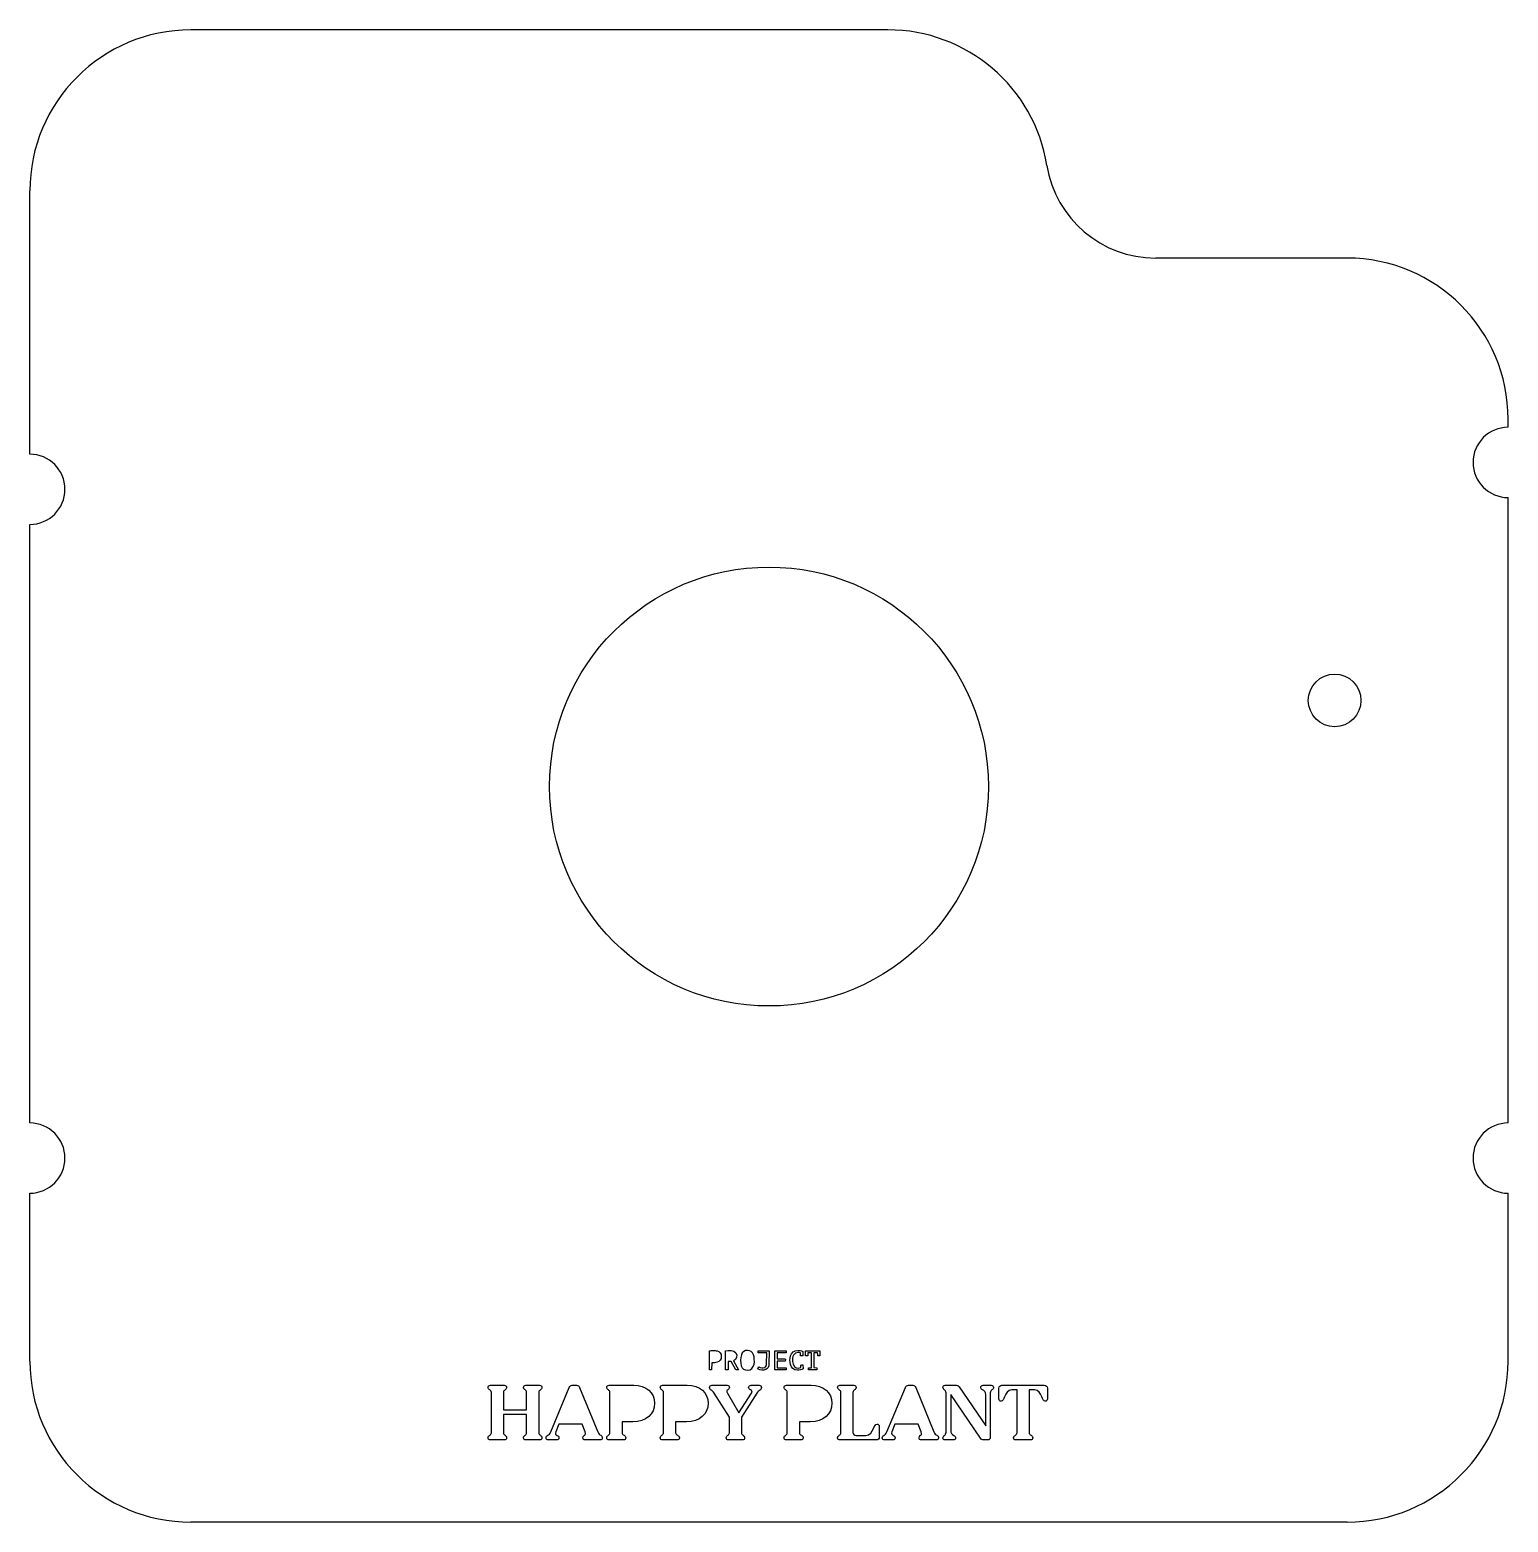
# Model space of a CAD drawing. Extents: x -42.1 to 42.1, y -41.9 to 43.1.
import ezdxf

# ---------------------------------------------------------------- set-up
doc = ezdxf.new("R2010")
doc.units = 0
doc.layers.add('VISIBLE', color=7, linetype='CONTINUOUS')

msp = doc.modelspace()

# ---------------------------------------------------------------- linework, layer by layer
at = {"layer": 'VISIBLE'}
for p, q in [((6.77, 43.1), (-32.926, 43.1)), ((-42.1, 18.93), (-42.1, 33.926)), ((32.926, 30.1), (22.026, 30.1)), ((42.1, 20.462), (42.1, 20.926)), ((42.1, -19.164), (42.1, 16.462)), ((-42.1, -19.164), (-42.1, 14.93)), ((-42.1, -32.726), (-42.1, -23.164)), ((42.1, -32.726), (42.1, -23.164)), ((-3.397, -33.221), (-3.398, -32.148)), ((-2.469, -32.685), (-2.469, -32.149)), ((-0.616, -32.258), (-0.616, -32.136)), ((-0.616, -32.136), (0.004, -32.137)), ((-0.13, -32.258), (-0.616, -32.258)), ((-0.134, -32.879), (-0.13, -32.258)), ((0.004, -32.137), (-0.001, -32.914)), ((0.328, -32.138), (0.969, -32.137)), ((0.329, -33.225), (0.328, -32.138)), ((0.969, -32.257), (0.465, -32.258)), ((0.465, -32.258), (0.466, -32.604)), ((1.802, -32.426), (1.795, -32.257)), ((1.919, -32.176), (1.921, -32.424)), ((2.083, -32.427), (2.083, -32.137)), ((2.083, -32.137), (2.891, -32.137)), ((2.42, -32.263), (2.205, -32.258)), ((2.205, -32.258), (2.205, -32.428)), ((2.419, -33.101), (2.42, -32.263)), ((2.768, -32.258), (2.555, -32.26)), ((2.555, -32.26), (2.555, -33.1)), ((2.891, -32.137), (2.893, -32.424)), ((-3.258, -32.816), (-3.266, -33.221)), ((-2.469, -33.221), (-2.469, -32.685)), ((-2.33, -32.751), (-2.335, -33.225)), ((-1.891, -33.227), (-2.147, -32.753)), ((-2.019, -32.71), (-1.737, -33.221)), ((0.468, -32.727), (0.465, -33.103)), ((0.465, -33.103), (0.972, -33.106)), ((0.466, -32.604), (0.925, -32.606)), ((0.929, -32.725), (0.468, -32.727)), ((1.935, -32.946), (1.937, -33.16)), ((2.253, -33.108), (2.419, -33.101)), ((2.555, -33.1), (2.719, -33.108)), ((0.973, -33.226), (0.329, -33.225)), ((2.72, -33.225), (2.256, -33.226)), ((-15.864, -34.103), (-15.081, -34.103)), ((-15.814, -36.806), (-15.814, -34.516)), ((-15.127, -34.516), (-15.127, -35.505)), ((-13.853, -34.103), (-13.066, -34.103)), ((-13.803, -35.505), (-13.803, -34.516)), ((-13.116, -34.516), (-13.116, -36.806)), ((-12.429, -36.764), (-11.376, -34.223)), ((-11.202, -34.103), (-10.955, -34.103)), ((-10.79, -34.223), (-9.755, -36.764)), ((-9.109, -34.103), (-7.708, -34.103)), ((-9.059, -36.806), (-9.059, -34.516)), ((-6.059, -34.103), (-4.658, -34.103)), ((-6.009, -36.806), (-6.009, -34.516)), ((-3.247, -34.103), (-2.391, -34.103)), ((-2.254, -35.922), (-3.119, -34.557)), ((-2.373, -34.557), (-1.709, -35.674)), ((-1.709, -35.674), (-0.999, -34.561)), ((-0.692, -34.557), (-1.567, -35.913)), ((-1.022, -34.103), (-0.568, -34.103)), ((0.993, -34.103), (2.395, -34.103)), ((1.043, -36.806), (1.043, -34.516)), ((4.043, -34.103), (4.826, -34.103)), ((4.093, -36.806), (4.093, -34.516)), ((4.78, -34.516), (4.78, -36.787)), ((6.717, -36.764), (7.771, -34.223)), ((7.945, -34.103), (8.192, -34.103)), ((8.357, -34.223), (9.392, -36.764)), ((10.038, -34.103), (10.656, -34.103)), ((10.088, -36.778), (10.088, -34.543)), ((12.048, -37.122), (10.349, -34.626)), ((10.349, -34.626), (10.349, -36.677)), ((10.835, -34.2), (12.341, -36.421)), ((12.199, -34.103), (12.648, -34.103)), ((12.341, -36.421), (12.341, -34.644)), ((12.602, -34.543), (12.602, -37.071)), ((13.097, -34.873), (13.097, -34.268)), ((13.271, -34.103), (15.68, -34.103)), ((14.132, -34.36), (13.825, -34.36)), ((14.132, -36.806), (14.132, -34.36)), ((15.126, -34.36), (14.819, -34.36)), ((14.819, -34.36), (14.819, -36.806)), ((15.854, -34.268), (15.854, -34.873)), ((-15.127, -35.505), (-13.803, -35.505)), ((-13.803, -35.766), (-15.127, -35.766)), ((-15.127, -35.766), (-15.127, -36.806)), ((-13.803, -36.806), (-13.803, -35.766)), ((-11.971, -36.316), (-12.15, -36.76)), ((-10.648, -36.316), (-11.971, -36.316)), ((-10.478, -36.764), (-10.648, -36.316)), ((-7.749, -36.178), (-8.372, -36.178)), ((-8.372, -36.178), (-8.372, -36.806)), ((-4.699, -36.178), (-5.322, -36.178)), ((-5.322, -36.178), (-5.322, -36.806)), ((-2.254, -36.806), (-2.254, -35.922)), ((-1.567, -35.913), (-1.567, -36.806)), ((2.353, -36.178), (1.731, -36.178)), ((1.731, -36.178), (1.731, -36.806)), ((6.278, -36.448), (6.278, -37.053)), ((7.175, -36.316), (6.997, -36.76)), ((8.499, -36.316), (7.175, -36.316)), ((8.668, -36.764), (8.499, -36.316)), ((-15.081, -37.218), (-15.864, -37.218)), ((-13.066, -37.218), (-13.853, -37.218)), ((-12.1, -37.218), (-12.558, -37.218)), ((-9.626, -37.218), (-10.469, -37.218)), ((-8.294, -37.218), (-9.109, -37.218)), ((-5.244, -37.218), (-6.059, -37.218)), ((-1.521, -37.218), (-2.304, -37.218)), ((1.808, -37.218), (0.993, -37.218)), ((6.104, -37.218), (4.043, -37.218)), ((4.959, -36.961), (5.522, -36.961)), ((7.047, -37.218), (6.589, -37.218)), ((9.52, -37.218), (8.678, -37.218)), ((10.491, -37.218), (10.038, -37.218)), ((12.456, -37.218), (12.227, -37.218)), ((14.892, -37.218), (14.063, -37.218)), ((32.926, -41.9), (-32.926, -41.9))]:
    msp.add_line(p, q, dxfattribs=at)
for centre, radius in [((0, 0), 12.5), ((32.218, 4.906), 1.5)]:
    msp.add_circle(centre, radius, dxfattribs=at)
for centre, radius, start, end in [((-32.926, 33.926), 9.174, 90, 180), ((6.77, 33.926), 9.174, 9.12731, 90), ((22.026, 36.377), 6.277, 189.12731, 270), ((32.926, 20.926), 9.174, 0, 90), ((42.1, 18.462), 2, 90, 270), ((-42.1, 16.93), 2, 270, 90), ((-42.1, -21.164), 2, 270, 90), ((42.1, -21.164), 2, 90, 270), ((-32.926, -32.726), 9.174, 180, 270), ((32.926, -32.726), 9.174, 270, 0)]:
    msp.add_arc(centre, radius, start, end, dxfattribs=at)
for points in [[(-3.398, -32.148), (-3.326, -32.134), (-3.252, -32.125), (-3.179, -32.123)], [(0.969, -32.137), (0.973, -32.181), (0.973, -32.214), (0.969, -32.257)], [(2.773, -32.423), (2.769, -32.366), (2.779, -32.316), (2.768, -32.258)], [(-2.95, -32.793), (-3.046, -32.825), (-3.14, -32.825), (-3.258, -32.816)], [(-2.716, -32.465), (-2.709, -32.619), (-2.804, -32.748), (-2.95, -32.793)], [(-2.147, -32.753), (-2.21, -32.747), (-2.261, -32.749), (-2.33, -32.751)], [(-0.631, -33.162), (-0.623, -33.116), (-0.604, -33.083), (-0.573, -33.046)], [(-0.573, -33.046), (-0.471, -33.12), (-0.355, -33.145), (-0.245, -33.095)], [(-0.245, -33.095), (-0.17, -33.052), (-0.135, -32.968), (-0.134, -32.879)], [(-0.001, -32.914), (-0.002, -33.04), (-0.071, -33.15), (-0.178, -33.206)], [(0.925, -32.606), (0.938, -32.64), (0.934, -32.676), (0.929, -32.725)], [(0.972, -33.106), (0.984, -33.144), (0.983, -33.185), (0.973, -33.226)], [(1.37, -32.906), (1.438, -33.102), (1.648, -33.171), (1.808, -33.094)], [(1.921, -32.424), (1.881, -32.432), (1.845, -32.431), (1.802, -32.426)], [(1.808, -33.094), (1.832, -33.055), (1.805, -32.997), (1.817, -32.949)], [(1.817, -32.949), (1.852, -32.938), (1.893, -32.942), (1.935, -32.946)], [(2.205, -32.428), (2.162, -32.429), (2.126, -32.431), (2.083, -32.427)], [(2.256, -33.226), (2.244, -33.188), (2.247, -33.148), (2.253, -33.108)], [(2.719, -33.108), (2.728, -33.143), (2.728, -33.178), (2.72, -33.225)], [(2.893, -32.424), (2.851, -32.431), (2.812, -32.433), (2.773, -32.423)], [(-3.266, -33.221), (-3.309, -33.229), (-3.351, -33.23), (-3.397, -33.221)], [(-2.335, -33.225), (-2.383, -33.226), (-2.423, -33.231), (-2.469, -33.221)], [(-1.737, -33.221), (-1.787, -33.232), (-1.83, -33.224), (-1.891, -33.227)], [(-0.178, -33.206), (-0.329, -33.267), (-0.497, -33.251), (-0.631, -33.162)], [(-15.814, -34.516), (-15.814, -34.438), (-15.859, -34.401), (-15.905, -34.369)], [(-15.035, -34.369), (-15.081, -34.401), (-15.127, -34.438), (-15.127, -34.516)], [(-13.803, -34.516), (-13.803, -34.438), (-13.844, -34.401), (-13.89, -34.369)], [(-13.024, -34.369), (-13.07, -34.401), (-13.116, -34.438), (-13.116, -34.516)], [(-11.376, -34.223), (-11.344, -34.145), (-11.284, -34.103), (-11.202, -34.103)], [(-10.955, -34.103), (-10.877, -34.103), (-10.822, -34.149), (-10.79, -34.223)], [(-9.059, -34.516), (-9.059, -34.438), (-9.105, -34.401), (-9.15, -34.369)], [(-6.009, -34.516), (-6.009, -34.438), (-6.055, -34.401), (-6.1, -34.369)], [(-3.119, -34.557), (-3.17, -34.47), (-3.225, -34.424), (-3.28, -34.387)], [(-2.336, -34.355), (-2.396, -34.397), (-2.441, -34.442), (-2.373, -34.557)], [(-0.999, -34.561), (-0.925, -34.447), (-0.985, -34.406), (-1.054, -34.364)], [(-0.536, -34.392), (-0.587, -34.429), (-0.637, -34.47), (-0.692, -34.557)], [(1.043, -34.516), (1.043, -34.438), (0.998, -34.401), (0.952, -34.369)], [(4.093, -34.516), (4.093, -34.438), (4.048, -34.401), (4.002, -34.369)], [(4.872, -34.369), (4.826, -34.401), (4.78, -34.438), (4.78, -34.516)], [(7.771, -34.223), (7.803, -34.145), (7.862, -34.103), (7.945, -34.103)], [(8.192, -34.103), (8.27, -34.103), (8.325, -34.149), (8.357, -34.223)], [(10.088, -34.543), (10.088, -34.452), (10.042, -34.406), (9.992, -34.364)], [(10.656, -34.103), (10.738, -34.103), (10.789, -34.131), (10.835, -34.2)], [(12.341, -34.644), (12.341, -34.479), (12.25, -34.415), (12.167, -34.364)], [(12.698, -34.364), (12.648, -34.406), (12.602, -34.452), (12.602, -34.543)], [(13.097, -34.268), (13.097, -34.168), (13.161, -34.103), (13.271, -34.103)], [(13.825, -34.36), (13.591, -34.36), (13.495, -34.571), (13.417, -34.758)], [(15.533, -34.754), (15.455, -34.571), (15.364, -34.36), (15.126, -34.36)], [(15.68, -34.103), (15.79, -34.103), (15.854, -34.168), (15.854, -34.268)], [(-15.997, -37.099), (-15.997, -37.021), (-15.951, -36.989), (-15.905, -36.952)], [(-15.864, -37.218), (-15.942, -37.218), (-15.997, -37.172), (-15.997, -37.099)], [(-15.905, -36.952), (-15.859, -36.92), (-15.814, -36.883), (-15.814, -36.806)], [(-15.127, -36.806), (-15.127, -36.883), (-15.081, -36.92), (-15.035, -36.952)], [(-13.89, -36.952), (-13.849, -36.92), (-13.803, -36.883), (-13.803, -36.806)], [(-13.116, -36.806), (-13.116, -36.883), (-13.07, -36.92), (-13.024, -36.952)], [(-12.695, -37.099), (-12.695, -37.016), (-12.654, -36.984), (-12.594, -36.952)], [(-12.558, -37.218), (-12.635, -37.218), (-12.695, -37.167), (-12.695, -37.099)], [(-12.594, -36.952), (-12.539, -36.916), (-12.475, -36.874), (-12.429, -36.764)], [(-12.15, -36.76), (-12.2, -36.883), (-12.141, -36.925), (-12.072, -36.961)], [(-10.529, -36.97), (-10.474, -36.929), (-10.428, -36.893), (-10.478, -36.764)], [(-9.755, -36.764), (-9.713, -36.874), (-9.645, -36.92), (-9.585, -36.952)], [(-9.242, -37.099), (-9.242, -37.021), (-9.196, -36.989), (-9.15, -36.952)], [(-9.109, -37.218), (-9.187, -37.218), (-9.242, -37.172), (-9.242, -37.099)], [(-9.15, -36.952), (-9.105, -36.92), (-9.059, -36.883), (-9.059, -36.806)], [(-8.372, -36.806), (-8.372, -36.883), (-8.317, -36.916), (-8.257, -36.952)], [(-6.192, -37.099), (-6.192, -37.021), (-6.146, -36.989), (-6.1, -36.952)], [(-6.059, -37.218), (-6.137, -37.218), (-6.192, -37.172), (-6.192, -37.099)], [(-6.1, -36.952), (-6.055, -36.92), (-6.009, -36.883), (-6.009, -36.806)], [(-5.322, -36.806), (-5.322, -36.883), (-5.267, -36.916), (-5.207, -36.952)], [(-2.437, -37.099), (-2.437, -37.021), (-2.391, -36.989), (-2.345, -36.952)], [(-2.304, -37.218), (-2.382, -37.218), (-2.437, -37.172), (-2.437, -37.099)], [(-2.345, -36.952), (-2.299, -36.92), (-2.254, -36.883), (-2.254, -36.806)], [(-1.567, -36.806), (-1.567, -36.883), (-1.521, -36.92), (-1.475, -36.952)], [(0.86, -37.099), (0.86, -37.021), (0.906, -36.989), (0.952, -36.952)], [(0.993, -37.218), (0.915, -37.218), (0.86, -37.172), (0.86, -37.099)], [(0.952, -36.952), (0.998, -36.92), (1.043, -36.883), (1.043, -36.806)], [(1.731, -36.806), (1.731, -36.883), (1.785, -36.916), (1.845, -36.952)], [(3.91, -37.099), (3.91, -37.021), (3.956, -36.989), (4.002, -36.952)], [(4.043, -37.218), (3.965, -37.218), (3.91, -37.172), (3.91, -37.099)], [(4.002, -36.952), (4.048, -36.92), (4.093, -36.883), (4.093, -36.806)], [(4.78, -36.787), (4.78, -36.893), (4.849, -36.961), (4.959, -36.961)], [(5.522, -36.961), (5.756, -36.961), (5.866, -36.746), (5.948, -36.567)], [(6.278, -37.053), (6.278, -37.154), (6.214, -37.218), (6.104, -37.218)], [(6.452, -37.099), (6.452, -37.016), (6.493, -36.984), (6.553, -36.952)], [(6.589, -37.218), (6.511, -37.218), (6.452, -37.167), (6.452, -37.099)], [(6.553, -36.952), (6.608, -36.916), (6.672, -36.874), (6.717, -36.764)], [(6.997, -36.76), (6.946, -36.883), (7.006, -36.925), (7.075, -36.961)], [(8.618, -36.97), (8.673, -36.929), (8.719, -36.893), (8.668, -36.764)], [(9.392, -36.764), (9.433, -36.874), (9.502, -36.92), (9.562, -36.952)], [(9.905, -37.099), (9.905, -37.03), (9.946, -36.989), (9.992, -36.957)], [(10.038, -37.218), (9.96, -37.218), (9.905, -37.172), (9.905, -37.099)], [(9.992, -36.957), (10.042, -36.911), (10.088, -36.87), (10.088, -36.778)], [(10.349, -36.677), (10.349, -36.842), (10.431, -36.902), (10.519, -36.957)], [(12.227, -37.218), (12.154, -37.218), (12.094, -37.19), (12.048, -37.122)], [(12.602, -37.071), (12.602, -37.163), (12.552, -37.218), (12.456, -37.218)], [(13.93, -37.099), (13.93, -37.021), (13.981, -36.989), (14.031, -36.952)], [(14.063, -37.218), (13.981, -37.218), (13.93, -37.172), (13.93, -37.099)], [(14.031, -36.952), (14.081, -36.92), (14.132, -36.883), (14.132, -36.806)], [(14.819, -36.806), (14.819, -36.883), (14.869, -36.92), (14.924, -36.952)]]:
    msp.add_open_spline(points, degree=3, dxfattribs=at)
for points, knots in [([(-3.179, -32.123), (-3.105, -32.122), (-3.032, -32.128), (-2.959, -32.145), (-2.805, -32.18), (-2.705, -32.308), (-2.716, -32.465)], [3.5, 3.5, 3.5, 3.5, 4, 4, 4, 5, 5, 5, 5]), ([(-2.469, -32.149), (-2.29, -32.12), (-1.992, -32.081), (-1.881, -32.254), (-1.777, -32.417), (-1.84, -32.626), (-2.019, -32.71)], [5, 5, 5, 5, 6, 6, 6, 7, 7, 7, 7]), ([(-0.88, -32.363), (-0.798, -32.63), (-0.777, -33.243), (-1.226, -33.246), (-1.389, -33.247), (-1.526, -33.163), (-1.576, -32.999), (-1.639, -32.795), (-1.638, -32.564), (-1.573, -32.362), (-1.52, -32.198), (-1.388, -32.117), (-1.228, -32.117), (-1.068, -32.118), (-0.93, -32.199), (-0.88, -32.363)], [0, 0, 0, 0, 1, 1, 1, 2, 2, 2, 3, 3, 3, 4, 4, 4, 5, 5, 5, 5]), ([(1.937, -33.16), (1.849, -33.23), (1.735, -33.247), (1.622, -33.244), (1.419, -33.24), (1.268, -33.109), (1.221, -32.915), (1.182, -32.757), (1.18, -32.591), (1.226, -32.434), (1.282, -32.244), (1.435, -32.123), (1.633, -32.119), (1.734, -32.117), (1.836, -32.118), (1.919, -32.176)], [4, 4, 4, 4, 5, 5, 5, 6, 6, 6, 7, 7, 7, 8, 8, 8, 9, 9, 9, 9]), ([(1.795, -32.257), (1.701, -32.229), (1.603, -32.231), (1.518, -32.274), (1.313, -32.379), (1.303, -32.715), (1.37, -32.906)], [12, 12, 12, 12, 13, 13, 13, 14, 14, 14, 14]), ([(-15.905, -34.369), (-15.951, -34.332), (-15.997, -34.296), (-15.997, -34.223), (-15.997, -34.149), (-15.942, -34.103), (-15.864, -34.103)], [4, 4, 4, 4, 5, 5, 5, 6, 6, 6, 6]), ([(-15.081, -34.103), (-14.998, -34.103), (-14.943, -34.149), (-14.943, -34.223), (-14.943, -34.296), (-14.989, -34.332), (-15.035, -34.369)], [7, 7, 7, 7, 8, 8, 8, 9, 9, 9, 9]), ([(-13.89, -34.369), (-13.936, -34.332), (-13.982, -34.296), (-13.982, -34.223), (-13.982, -34.149), (-13.931, -34.103), (-13.853, -34.103)], [14, 14, 14, 14, 15, 15, 15, 16, 16, 16, 16]), ([(-13.066, -34.103), (-12.988, -34.103), (-12.933, -34.149), (-12.933, -34.223), (-12.933, -34.296), (-12.979, -34.332), (-13.024, -34.369)], [17, 17, 17, 17, 18, 18, 18, 19, 19, 19, 19]), ([(-9.15, -34.369), (-9.196, -34.332), (-9.242, -34.296), (-9.242, -34.223), (-9.242, -34.149), (-9.187, -34.103), (-9.109, -34.103)], [4, 4, 4, 4, 5, 5, 5, 6, 6, 6, 6]), ([(-7.708, -34.103), (-6.993, -34.103), (-6.517, -34.502), (-6.517, -35.129), (-6.517, -35.761), (-6.998, -36.178), (-7.749, -36.178)], [7, 7, 7, 7, 8, 8, 8, 9, 9, 9, 9]), ([(-6.1, -34.369), (-6.146, -34.332), (-6.192, -34.296), (-6.192, -34.223), (-6.192, -34.149), (-6.137, -34.103), (-6.059, -34.103)], [4, 4, 4, 4, 5, 5, 5, 6, 6, 6, 6]), ([(-4.658, -34.103), (-3.943, -34.103), (-3.467, -34.502), (-3.467, -35.129), (-3.467, -35.761), (-3.948, -36.178), (-4.699, -36.178)], [7, 7, 7, 7, 8, 8, 8, 9, 9, 9, 9]), ([(-3.28, -34.387), (-3.344, -34.342), (-3.385, -34.31), (-3.385, -34.223), (-3.385, -34.154), (-3.325, -34.103), (-3.247, -34.103)], [5, 5, 5, 5, 6, 6, 6, 7, 7, 7, 7]), ([(-2.391, -34.103), (-2.309, -34.103), (-2.254, -34.154), (-2.254, -34.223), (-2.254, -34.291), (-2.295, -34.323), (-2.336, -34.355)], [8, 8, 8, 8, 9, 9, 9, 10, 10, 10, 10]), ([(-1.054, -34.364), (-1.104, -34.332), (-1.159, -34.296), (-1.159, -34.223), (-1.159, -34.154), (-1.099, -34.103), (-1.022, -34.103)], [14, 14, 14, 14, 15, 15, 15, 16, 16, 16, 16]), ([(-0.568, -34.103), (-0.481, -34.103), (-0.431, -34.154), (-0.431, -34.223), (-0.431, -34.314), (-0.472, -34.351), (-0.536, -34.392)], [17, 17, 17, 17, 18, 18, 18, 19, 19, 19, 19]), ([(0.952, -34.369), (0.906, -34.332), (0.86, -34.296), (0.86, -34.223), (0.86, -34.149), (0.915, -34.103), (0.993, -34.103)], [4, 4, 4, 4, 5, 5, 5, 6, 6, 6, 6]), ([(2.395, -34.103), (3.109, -34.103), (3.585, -34.502), (3.585, -35.129), (3.585, -35.761), (3.104, -36.178), (2.353, -36.178)], [7, 7, 7, 7, 8, 8, 8, 9, 9, 9, 9]), ([(4.002, -34.369), (3.956, -34.332), (3.91, -34.296), (3.91, -34.223), (3.91, -34.149), (3.965, -34.103), (4.043, -34.103)], [4, 4, 4, 4, 5, 5, 5, 6, 6, 6, 6]), ([(4.826, -34.103), (4.909, -34.103), (4.964, -34.149), (4.964, -34.223), (4.964, -34.296), (4.918, -34.332), (4.872, -34.369)], [7, 7, 7, 7, 8, 8, 8, 9, 9, 9, 9]), ([(9.992, -34.364), (9.946, -34.328), (9.905, -34.291), (9.905, -34.223), (9.905, -34.149), (9.96, -34.103), (10.038, -34.103)], [4, 4, 4, 4, 5, 5, 5, 6, 6, 6, 6]), ([(12.167, -34.364), (12.108, -34.328), (12.062, -34.291), (12.062, -34.223), (12.062, -34.149), (12.117, -34.103), (12.199, -34.103)], [11, 11, 11, 11, 12, 12, 12, 13, 13, 13, 13]), ([(12.648, -34.103), (12.726, -34.103), (12.786, -34.149), (12.786, -34.223), (12.786, -34.291), (12.744, -34.328), (12.698, -34.364)], [14, 14, 14, 14, 15, 15, 15, 16, 16, 16, 16]), ([(13.417, -34.758), (13.362, -34.896), (13.312, -35.01), (13.22, -35.01), (13.147, -35.01), (13.097, -34.951), (13.097, -34.873)], [5, 5, 5, 5, 6, 6, 6, 7, 7, 7, 7]), ([(15.854, -34.873), (15.854, -34.951), (15.803, -35.01), (15.735, -35.01), (15.639, -35.01), (15.588, -34.891), (15.533, -34.754)], [12, 12, 12, 12, 13, 13, 13, 14, 14, 14, 14]), ([(5.948, -36.567), (6.008, -36.425), (6.063, -36.311), (6.159, -36.311), (6.232, -36.311), (6.278, -36.371), (6.278, -36.448)], [14, 14, 14, 14, 15, 15, 15, 16, 16, 16, 16]), ([(-15.035, -36.952), (-14.989, -36.989), (-14.943, -37.021), (-14.943, -37.099), (-14.943, -37.172), (-14.998, -37.218), (-15.081, -37.218)], [32, 32, 32, 32, 33, 33, 33, 34, 34, 34, 34]), ([(-13.853, -37.218), (-13.931, -37.218), (-13.982, -37.172), (-13.982, -37.099), (-13.982, -37.021), (-13.936, -36.989), (-13.89, -36.952)], [25, 25, 25, 25, 26, 26, 26, 27, 27, 27, 27]), ([(-13.024, -36.952), (-12.974, -36.989), (-12.933, -37.021), (-12.933, -37.099), (-12.933, -37.172), (-12.988, -37.218), (-13.066, -37.218)], [22, 22, 22, 22, 23, 23, 23, 24, 24, 24, 24]), ([(-12.072, -36.961), (-12.017, -36.989), (-11.967, -37.021), (-11.967, -37.099), (-11.967, -37.167), (-12.022, -37.218), (-12.1, -37.218)], [18, 18, 18, 18, 19, 19, 19, 20, 20, 20, 20]), ([(-10.469, -37.218), (-10.552, -37.218), (-10.602, -37.167), (-10.602, -37.099), (-10.602, -37.03), (-10.57, -36.998), (-10.529, -36.97)], [11, 11, 11, 11, 12, 12, 12, 13, 13, 13, 13]), ([(-9.585, -36.952), (-9.535, -36.989), (-9.494, -37.016), (-9.494, -37.099), (-9.494, -37.167), (-9.544, -37.218), (-9.626, -37.218)], [8, 8, 8, 8, 9, 9, 9, 10, 10, 10, 10]), ([(-8.257, -36.952), (-8.207, -36.984), (-8.157, -37.021), (-8.157, -37.099), (-8.157, -37.172), (-8.212, -37.218), (-8.294, -37.218)], [12, 12, 12, 12, 13, 13, 13, 14, 14, 14, 14]), ([(-5.207, -36.952), (-5.157, -36.984), (-5.107, -37.021), (-5.107, -37.099), (-5.107, -37.172), (-5.162, -37.218), (-5.244, -37.218)], [12, 12, 12, 12, 13, 13, 13, 14, 14, 14, 14]), ([(-1.475, -36.952), (-1.434, -36.989), (-1.388, -37.021), (-1.388, -37.099), (-1.388, -37.172), (-1.438, -37.218), (-1.521, -37.218)], [23, 23, 23, 23, 24, 24, 24, 25, 25, 25, 25]), ([(1.845, -36.952), (1.895, -36.984), (1.946, -37.021), (1.946, -37.099), (1.946, -37.172), (1.891, -37.218), (1.808, -37.218)], [12, 12, 12, 12, 13, 13, 13, 14, 14, 14, 14]), ([(7.075, -36.961), (7.13, -36.989), (7.18, -37.021), (7.18, -37.099), (7.18, -37.167), (7.125, -37.218), (7.047, -37.218)], [18, 18, 18, 18, 19, 19, 19, 20, 20, 20, 20]), ([(8.678, -37.218), (8.595, -37.218), (8.545, -37.167), (8.545, -37.099), (8.545, -37.03), (8.577, -36.998), (8.618, -36.97)], [11, 11, 11, 11, 12, 12, 12, 13, 13, 13, 13]), ([(9.562, -36.952), (9.612, -36.989), (9.653, -37.016), (9.653, -37.099), (9.653, -37.167), (9.603, -37.218), (9.52, -37.218)], [8, 8, 8, 8, 9, 9, 9, 10, 10, 10, 10]), ([(10.519, -36.957), (10.578, -36.998), (10.628, -37.03), (10.628, -37.099), (10.628, -37.172), (10.573, -37.218), (10.491, -37.218)], [24, 24, 24, 24, 25, 25, 25, 26, 26, 26, 26]), ([(14.924, -36.952), (14.974, -36.989), (15.025, -37.021), (15.025, -37.099), (15.025, -37.172), (14.97, -37.218), (14.892, -37.218)], [18, 18, 18, 18, 19, 19, 19, 20, 20, 20, 20])]:
    msp.add_open_spline(points, degree=3, knots=knots, dxfattribs=at)

doc.saveas('drawing.dxf')
